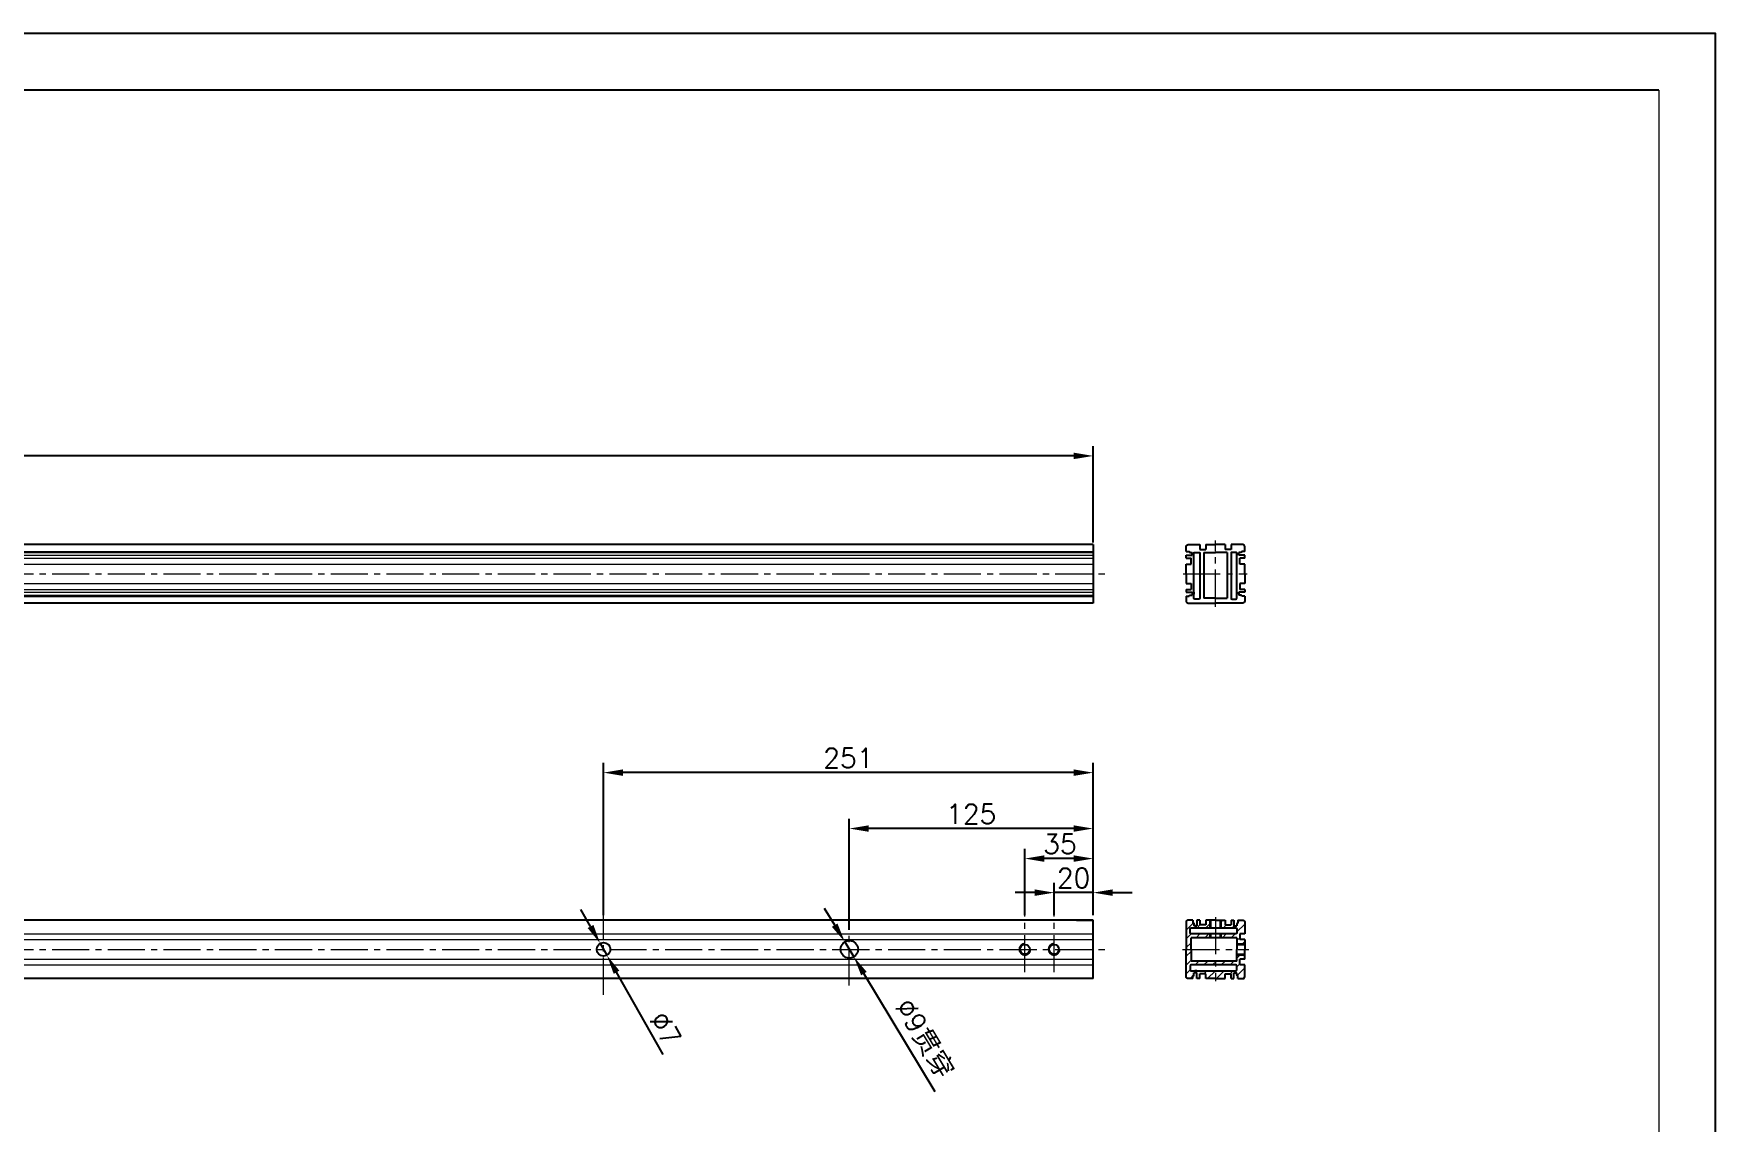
# Model space of a CAD drawing. Header units: millimetres. Extents: x -30327 to 34858, y 4015 to 75103.
# Drawn here: x 27188 to 28050, y 60723 to 61281 of the extents above; entities that cross this region are included whole.
import ezdxf

# ---------------------------------------------------------------- set-up
doc = ezdxf.new("R2010")
doc.units = ezdxf.units.MM
doc.linetypes.add('CENTER2', pattern=[28.575, 19.05, -3.175, 3.175, -3.175])
doc.layers.add('A-TITLEBLOCK', color=7, linetype='Continuous', lineweight=18)
doc.layers.add('cen', color=1, linetype='CENTER2', lineweight=9)
for name, color, linetype in [('print', 30, 'Continuous'), ('red', 1, 'CENTER2'), ('yellow', 2, 'Continuous')]:
    doc.layers.add(name, color=color, linetype=linetype)
doc.styles.add('GB', font='GBENOR.SHX', dxfattribs={"bigfont": 'gbcbig.shx'})
doc.styles.get("Standard").update_dxf_attribs({"font": 'txt', "bigfont": 'gbcbig.shx'})
doc.dimstyles.new('1-4', dxfattribs={"dimscale": 4, "dimtxt": 2.5, "dimasz": 2.5, "dimexe": 1.25, "dimexo": 0.625, "dimtad": 1, "dimdsep": 46, "dimtxsty": 'Standard', "dimcen": 2.5, "dimadec": 0, "dimazin": 0, "dimtfac": 1, "dimtmove": 0, "dimatfit": 3, "dimfxl": 0, "dimarcsym": 0})

# ---------------------------------------------------------------- blocks, each defined once
blk = doc.blocks.new('*D633')
at = {"layer": 'Defpoints', "color": 0, "transparency": 16777216}
for p in [(27604.1, 60815.54), (27608.75, 60807.83)]:
    blk.add_point(p, dxfattribs=at)
at = {"layer": 'yellow', "color": 0, "lineweight": -2, "transparency": 16777216}
for p, q in [((27598.93, 60824.1), (27593.77, 60832.66)), ((27604.1, 60815.54), (27608.75, 60807.83)), ((27650.51, 60738.57), (27613.91, 60799.27))]:
    blk.add_line(p, q, dxfattribs=at)
at = {"layer": 'yellow', "color": 0, "transparency": 16777216}
for points in [[(27600.36, 60824.96), (27597.51, 60823.24), (27604.1, 60815.54)], [(27615.34, 60800.13), (27612.48, 60798.4), (27608.75, 60807.83)]]:
    blk.add_solid(points, dxfattribs=at)
at = {"layer": 'yellow', "color": 0, "lineweight": 9, "transparency": 16777216, "insert": (27644.82, 60765.69), "char_height": 10, "attachment_point": 5, "rotation": 301.08723}
blk.add_mtext('∅9{\\fSimSun|b0|i0|c134|p2;贯穿}', dxfattribs=at)
blk = doc.blocks.new('*D634')
at = {"layer": 'Defpoints', "color": 0, "transparency": 16777216}
for p in [(27711.42, 60840.77), (27711.42, 60826.68), (27731.42, 60826.68)]:
    blk.add_point(p, dxfattribs=at)
at = {"layer": 'yellow', "color": 0, "lineweight": -2, "transparency": 16777216}
for p, q in [((27711.42, 60829.18), (27711.42, 60845.77)), ((27731.42, 60829.18), (27731.42, 60845.77)), ((27701.42, 60840.77), (27691.42, 60840.77)), ((27731.42, 60840.77), (27711.42, 60840.77)), ((27741.42, 60840.77), (27751.42, 60840.77))]:
    blk.add_line(p, q, dxfattribs=at)
at = {"layer": 'yellow', "color": 0, "transparency": 16777216}
for points in [[(27701.42, 60842.44), (27701.42, 60839.11), (27711.42, 60840.77)], [(27741.42, 60842.44), (27741.42, 60839.11), (27731.42, 60840.77)]]:
    blk.add_solid(points, dxfattribs=at)
at = {"layer": 'yellow', "color": 0, "lineweight": 9, "transparency": 16777216, "insert": (27721.42, 60848.27), "char_height": 10, "attachment_point": 5}
blk.add_mtext('20', dxfattribs=at)
blk = doc.blocks.new('*D635')
at = {"layer": 'Defpoints', "color": 0, "transparency": 16777216}
for p in [(27606.42, 60873.64), (27731.42, 60826.68), (27606.42, 60819.15)]:
    blk.add_point(p, dxfattribs=at)
at = {"layer": 'yellow', "color": 0, "lineweight": -2, "transparency": 16777216}
for p, q in [((27606.42, 60821.65), (27606.42, 60878.64)), ((27721.42, 60873.64), (27616.42, 60873.64)), ((27731.42, 60829.18), (27731.42, 60878.64))]:
    blk.add_line(p, q, dxfattribs=at)
at = {"layer": 'yellow', "color": 0, "transparency": 16777216}
for points in [[(27616.42, 60875.31), (27616.42, 60871.98), (27606.42, 60873.64)], [(27721.42, 60875.31), (27721.42, 60871.98), (27731.42, 60873.64)]]:
    blk.add_solid(points, dxfattribs=at)
at = {"layer": 'yellow', "color": 0, "lineweight": 9, "transparency": 16777216, "insert": (27668.92, 60881.14), "char_height": 10, "attachment_point": 5}
blk.add_mtext('125', dxfattribs=at)
blk = doc.blocks.new('*D636')
at = {"layer": 'Defpoints', "color": 0, "transparency": 16777216}
for p in [(26572.42, 61064.75), (26572.42, 61019.29), (27731.42, 61017.79)]:
    blk.add_point(p, dxfattribs=at)
at = {"layer": 'yellow', "color": 0, "lineweight": -2, "transparency": 16777216}
for p, q in [((26572.42, 61021.79), (26572.42, 61069.75)), ((27721.42, 61064.75), (26582.42, 61064.75)), ((27731.42, 61020.29), (27731.42, 61069.75))]:
    blk.add_line(p, q, dxfattribs=at)
at = {"layer": 'yellow', "color": 0, "transparency": 16777216}
for points in [[(26582.42, 61066.42), (26582.42, 61063.09), (26572.42, 61064.75)], [(27721.42, 61066.42), (27721.42, 61063.09), (27731.42, 61064.75)]]:
    blk.add_solid(points, dxfattribs=at)
at = {"layer": 'yellow', "color": 0, "lineweight": 9, "transparency": 16777216, "insert": (27080.92, 61072.25), "char_height": 10, "attachment_point": 5}
blk.add_mtext('1159', dxfattribs=at)
blk = doc.blocks.new('*D649')
at = {"layer": 'Defpoints', "color": 0, "transparency": 16777216}
for p in [(27696.42, 60858.24), (27696.42, 60826.68), (27731.42, 60826.68)]:
    blk.add_point(p, dxfattribs=at)
at = {"layer": 'yellow', "color": 0, "lineweight": -2, "transparency": 16777216}
for p, q in [((27696.42, 60829.18), (27696.42, 60863.24)), ((27731.42, 60829.18), (27731.42, 60863.24)), ((27721.42, 60858.24), (27706.42, 60858.24))]:
    blk.add_line(p, q, dxfattribs=at)
at = {"layer": 'yellow', "color": 0, "transparency": 16777216}
for points in [[(27706.42, 60859.91), (27706.42, 60856.57), (27696.42, 60858.24)], [(27721.42, 60859.91), (27721.42, 60856.57), (27731.42, 60858.24)]]:
    blk.add_solid(points, dxfattribs=at)
at = {"layer": 'yellow', "color": 0, "lineweight": 9, "transparency": 16777216, "insert": (27714.42, 60865.74), "char_height": 10, "attachment_point": 5}
blk.add_mtext('35', dxfattribs=at)
blk = doc.blocks.new('*D651')
at = {"layer": 'Defpoints', "color": 0, "transparency": 16777216}
for p in [(27480.42, 60902.31), (27480.42, 60826.68), (27731.42, 60826.68)]:
    blk.add_point(p, dxfattribs=at)
at = {"layer": 'yellow', "color": 0, "lineweight": -2, "transparency": 16777216}
for p, q in [((27480.42, 60829.18), (27480.42, 60907.31)), ((27731.42, 60829.18), (27731.42, 60907.31)), ((27721.42, 60902.31), (27490.42, 60902.31))]:
    blk.add_line(p, q, dxfattribs=at)
at = {"layer": 'yellow', "color": 0, "transparency": 16777216}
for points in [[(27490.42, 60903.98), (27490.42, 60900.65), (27480.42, 60902.31)], [(27721.42, 60903.98), (27721.42, 60900.65), (27731.42, 60902.31)]]:
    blk.add_solid(points, dxfattribs=at)
at = {"layer": 'yellow', "color": 0, "lineweight": 9, "transparency": 16777216, "insert": (27605.92, 60909.81), "char_height": 10, "attachment_point": 5}
blk.add_mtext('251', dxfattribs=at)
blk = doc.blocks.new('*D653')
at = {"layer": 'Defpoints', "color": 0, "transparency": 16777216}
for p in [(27478.7, 60814.73), (27482.15, 60808.64)]:
    blk.add_point(p, dxfattribs=at)
at = {"layer": 'yellow', "color": 0, "lineweight": -2, "transparency": 16777216}
for p, q in [((27473.77, 60823.43), (27468.84, 60832.13)), ((27478.7, 60814.73), (27482.15, 60808.64)), ((27510.92, 60757.83), (27487.07, 60799.94))]:
    blk.add_line(p, q, dxfattribs=at)
at = {"layer": 'yellow', "color": 0, "transparency": 16777216}
for points in [[(27475.22, 60824.25), (27472.32, 60822.61), (27478.7, 60814.73)], [(27488.52, 60800.76), (27485.62, 60799.11), (27482.15, 60808.64)]]:
    blk.add_solid(points, dxfattribs=at)
at = {"layer": 'yellow', "color": 0, "lineweight": 9, "transparency": 16777216, "insert": (27512.11, 60770.95), "char_height": 10, "attachment_point": 5, "rotation": 299.5252}
blk.add_mtext('%%C7', dxfattribs=at)
blk = doc.blocks.new('DT-A2-TITLE')
for p, q in [((594, 420), (0, 420)), ((594, 0), (594, 420)), ((584, 410), (10, 410))]:
    blk.add_line(p, q)
at = {"layer": 'A-TITLEBLOCK', "color": 7}
for p, q in [((584, 410), (584, 10)), ((594, 0), (594, 297))]:
    blk.add_line(p, q, dxfattribs=at)
at = {"style": 'GB'}
for tag, p, height in [('#设计', (451.96, 38.52), 3.5), ('#品名', (523.32, 37.95), 3.5), ('#审核', (451.99, 28.1), 3.5), ('#图号', (526.67, 27.2), 3.5), ('#数量', (520.33, 14.51), 3.5), ('#版本', (552.92, 14.47), 3.5), ('#材料说明', (442.15, 13.59), 3)]:
    blk.add_attdef(tag, p, '', height=height, dxfattribs=at)

msp = doc.modelspace()

# ---------------------------------------------------------------- hatches: boundary and pattern name
at = {"layer": 'yellow', "lineweight": 9}
h = msp.add_hatch(dxfattribs=at)
h.set_pattern_fill('ANSI31', color=256, style=0)
h.set_pattern_definition([(45, (26939.6784, 60022.5523), (-2.245064, 2.245064), [])])
h.paths.add_polyline_path([(27806.6239, 60819.6829), (27809.1239, 60819.6829), (27809.1239, 60825.6829, 0.41421356), (27808.1239, 60826.6829), (27805.6239, 60826.6829), (27805.6239, 60825.1829, 0.41421356), (27805.1239, 60824.6829), (27805.1239, 60824.1829), (27805.1239, 60823.6829), (27803.6239, 60823.6829), (27803.6239, 60826.6829), (27802.1239, 60826.6829), (27802.1239, 60824.1829), (27799.1239, 60824.1829), (27799.1239, 60826.6829), (27797.1239, 60826.6829), (27797.1239, 60822.6829), (27804.6239, 60822.6829, -0.41421356), (27805.1239, 60822.1829), (27805.1239, 60820.1829, -0.41421356), (27804.6239, 60819.6829), (27797.1239, 60819.6829), (27797.1239, 60817.6829), (27805.1239, 60817.6829), (27805.1239, 60816.6829), (27805.1239, 60814.6829), (27809.1239, 60814.6829), (27809.1239, 60816.6829), (27806.6239, 60816.6829)])
h.paths.add_polyline_path([(27791.1239, 60819.6829), (27781.6239, 60819.6829, -0.41421356), (27781.1239, 60820.1829), (27781.1239, 60822.1829, -0.41421356), (27781.6239, 60822.6829), (27791.1239, 60822.6829), (27791.1239, 60826.6829), (27789.1239, 60826.6829), (27789.1239, 60824.1829), (27786.1239, 60824.1829), (27786.1239, 60826.6829), (27784.6239, 60826.6829), (27784.6239, 60823.6829), (27783.1239, 60823.6829), (27783.1239, 60824.1829), (27783.1239, 60824.6829, 0.41421356), (27782.6239, 60825.1829), (27782.6239, 60826.6829), (27780.1239, 60826.6829, 0.41421356), (27779.1239, 60825.6829), (27779.1239, 60811.6829), (27781.6239, 60811.6829), (27781.6239, 60817.6829), (27791.1239, 60817.6829)])
h.paths.add_polyline_path([(27794.1239, 60805.6829), (27781.6239, 60805.6829), (27781.6239, 60811.6829), (27779.1239, 60811.6829), (27779.1239, 60797.6829, 0.41421356), (27780.1239, 60796.6829), (27782.6239, 60796.6829), (27782.6239, 60798.1829, 0.41421356), (27783.1239, 60798.6829), (27783.1239, 60799.1829), (27783.1239, 60799.6829), (27784.6239, 60799.6829), (27784.6239, 60796.6829), (27786.1239, 60796.6829), (27786.1239, 60799.1829), (27789.1239, 60799.1829), (27789.1239, 60796.6829), (27794.1239, 60796.6829), (27794.1239, 60800.6829), (27781.6239, 60800.6829, -0.41421356), (27781.1239, 60801.1829), (27781.1239, 60803.1829, -0.41421356), (27781.6239, 60803.6829), (27794.1239, 60803.6829)])
h.paths.add_polyline_path([(27806.6239, 60806.6829), (27809.1239, 60806.6829), (27809.1239, 60808.6829), (27805.1239, 60808.6829), (27805.1239, 60806.6829), (27805.1239, 60805.6829), (27794.1239, 60805.6829), (27794.1239, 60803.6829), (27804.6239, 60803.6829, -0.41421356), (27805.1239, 60803.1829), (27805.1239, 60801.1829, -0.41421356), (27804.6239, 60800.6829), (27803.6239, 60800.6829), (27794.1239, 60800.6829), (27794.1239, 60796.6829), (27799.1239, 60796.6829), (27799.1239, 60799.1829), (27802.1239, 60799.1829), (27802.1239, 60796.6829), (27803.6239, 60796.6829), (27803.6239, 60799.6829), (27805.1239, 60799.6829), (27805.1239, 60799.1829), (27805.1239, 60798.6829, 0.41421356), (27805.6239, 60798.1829), (27805.6239, 60796.6829), (27808.1239, 60796.6829, 0.41421356), (27809.1239, 60797.6829), (27809.1239, 60803.6829), (27806.6239, 60803.6829)])
h.paths.add_polyline_path([(27809.1239, 60809.1829), (27805.1239, 60809.1829), (27805.1239, 60808.6829), (27809.1239, 60808.6829)])
h.paths.add_polyline_path([(27809.1239, 60814.6829), (27805.1239, 60814.6829), (27805.1239, 60814.1829), (27809.1239, 60814.1829)])
h.paths.add_polyline_path([(27797.1239, 60819.6829), (27796.6239, 60819.6829), (27796.6239, 60817.6829), (27797.1239, 60817.6829)])
h.paths.add_polyline_path([(27791.6239, 60819.6829), (27791.1239, 60819.6829), (27791.1239, 60817.6829), (27791.6239, 60817.6829)])
h.paths.add_polyline_path([(27791.6239, 60826.6829), (27791.1239, 60826.6829), (27791.1239, 60822.6829), (27791.6239, 60822.6829)])
h.paths.add_polyline_path([(27797.1239, 60826.6829), (27796.6239, 60826.6829), (27796.6239, 60822.6829), (27797.1239, 60822.6829)])

# ---------------------------------------------------------------- linework, layer by layer
for p, q in [((27731.4217, 61019.2942), (26572.4217, 61019.2942)), ((27731.4217, 61019.2942), (27731.4217, 60989.2942)), ((27731.4217, 61019.2942), (27731.4217, 60989.2942)), ((27789.1239, 61019.2942), (27794.1239, 61019.2942)), ((27799.1239, 61019.2942), (27794.1239, 61019.2942)), ((27779.1239, 61015.7942), (27780.6239, 61015.7942)), ((27779.1239, 61013.7942), (27782.1239, 61013.7942)), ((27779.1239, 61012.2942), (27779.1239, 61013.7942)), ((27779.1239, 61012.2942), (27781.6239, 61012.2942)), ((27781.6239, 61015.2942), (27782.1239, 61015.2942)), ((27781.6239, 61009.2942), (27781.6239, 61012.2942)), ((27782.1239, 61013.7942), (27782.1239, 61015.2942)), ((27783.1239, 61013.7942), (27783.1239, 61014.7942)), ((27786.1239, 61016.7942), (27789.1239, 61016.7942)), ((27788.1239, 61015.2942), (27789.1239, 61015.2942)), ((27789.1239, 61015.2942), (27794.1239, 61015.2942)), ((27799.1239, 61015.2942), (27794.1239, 61015.2942)), ((27802.1239, 61016.7942), (27799.1239, 61016.7942)), ((27800.1239, 61015.2942), (27799.1239, 61015.2942)), ((27805.1239, 61013.7942), (27805.1239, 61014.7942)), ((27806.6239, 61015.2942), (27806.1239, 61015.2942)), ((27806.1239, 61013.7942), (27806.1239, 61015.2942)), ((27809.1239, 61013.7942), (27806.1239, 61013.7942)), ((27809.1239, 61012.2942), (27806.6239, 61012.2942)), ((27806.6239, 61009.2942), (27806.6239, 61012.2942)), ((27809.1239, 61015.7942), (27807.6239, 61015.7942)), ((27809.1239, 61012.2942), (27809.1239, 61013.7942)), ((27779.1239, 61004.2942), (27779.1239, 61009.2942)), ((27779.1239, 61009.2942), (27781.6239, 61009.2942)), ((27779.1239, 61004.2942), (27779.1239, 60999.2942)), ((27809.1239, 61009.2942), (27806.6239, 61009.2942)), ((27809.1239, 61004.2942), (27809.1239, 61009.2942)), ((27809.1239, 61004.2942), (27809.1239, 60999.2942)), ((27779.1239, 60999.2942), (27781.6239, 60999.2942)), ((27779.1239, 60996.2942), (27781.6239, 60996.2942)), ((27779.1239, 60996.2942), (27779.1239, 60994.7942)), ((27779.1239, 60994.7942), (27782.1239, 60994.7942)), ((27779.1239, 60992.7942), (27780.6239, 60992.7942)), ((27781.6239, 60999.2942), (27781.6239, 60996.2942)), ((27781.6239, 60993.2942), (27782.1239, 60993.2942)), ((27782.1239, 60994.7942), (27782.1239, 60993.2942)), ((27783.1239, 60994.7942), (27783.1239, 60993.7942)), ((27805.1239, 60994.7942), (27805.1239, 60993.7942)), ((27809.1239, 60994.7942), (27806.1239, 60994.7942)), ((27806.1239, 60994.7942), (27806.1239, 60993.2942)), ((27806.6239, 60993.2942), (27806.1239, 60993.2942)), ((27806.6239, 60999.2942), (27806.6239, 60996.2942)), ((27809.1239, 60999.2942), (27806.6239, 60999.2942)), ((27809.1239, 60996.2942), (27806.6239, 60996.2942)), ((27809.1239, 60992.7942), (27807.6239, 60992.7942)), ((27809.1239, 60996.2942), (27809.1239, 60994.7942)), ((27731.4217, 60989.2942), (26572.4217, 60989.2942)), ((27794.1239, 60991.7942), (27788.1239, 60991.7942)), ((27794.1239, 60991.7942), (27800.1239, 60991.7942)), ((27731.4217, 60826.6829), (26572.4217, 60826.6829)), ((27722.9364, 60826.6829), (27731.4217, 60826.6829)), ((27731.4217, 60796.6829), (27731.4217, 60826.6829)), ((27731.4217, 60796.6829), (27731.4217, 60826.6829)), ((27782.6239, 60826.6829), (27782.6239, 60825.1829)), ((27783.1239, 60824.1829), (27783.1239, 60823.6829)), ((27784.6239, 60823.6829), (27783.1239, 60823.6829)), ((27784.6239, 60822.6829), (27783.6239, 60822.6829)), ((27786.1239, 60826.6829), (27784.6239, 60826.6829)), ((27784.6239, 60826.6829), (27784.6239, 60823.6829)), ((27786.1239, 60826.6829), (27786.1239, 60824.1829)), ((27789.1239, 60824.1829), (27786.1239, 60824.1829)), ((27794.1239, 60826.6829), (27789.1239, 60826.6829)), ((27789.1239, 60826.6829), (27789.1239, 60824.1829)), ((27791.6239, 60826.6829), (27791.6239, 60822.6829)), ((27794.1239, 60826.6829), (27799.1239, 60826.6829)), ((27796.6239, 60826.6829), (27796.6239, 60822.6829)), ((27799.1239, 60826.6829), (27799.1239, 60824.1829)), ((27799.1239, 60824.1829), (27802.1239, 60824.1829)), ((27802.1239, 60826.6829), (27802.1239, 60824.1829)), ((27802.1239, 60826.6829), (27803.6239, 60826.6829)), ((27803.6239, 60826.6829), (27803.6239, 60823.6829)), ((27803.6239, 60823.6829), (27805.1239, 60823.6829)), ((27803.6239, 60822.6829), (27804.6239, 60822.6829)), ((27805.1239, 60824.1829), (27805.1239, 60823.6829)), ((27805.6239, 60826.6829), (27805.6239, 60825.1829)), ((27781.6239, 60811.6829), (27781.6239, 60817.6829)), ((27781.6239, 60811.6829), (27781.6239, 60805.6829)), ((27791.6239, 60819.6829), (27791.6239, 60817.6829)), ((27796.6239, 60819.6829), (27796.6239, 60817.6829)), ((27805.1239, 60817.6829), (27805.1239, 60816.6829)), ((27805.1239, 60816.6829), (27805.1239, 60811.6829)), ((27805.1239, 60814.1829), (27809.1239, 60814.1829)), ((27805.1239, 60806.6829), (27805.1239, 60811.6829)), ((27806.6239, 60819.6829), (27806.6239, 60816.6829)), ((27809.1239, 60816.6829), (27809.1239, 60811.6829)), ((27809.1239, 60806.6829), (27809.1239, 60811.6829)), ((27805.1239, 60809.1829), (27809.1239, 60809.1829)), ((27805.1239, 60805.6829), (27805.1239, 60806.6829)), ((27806.6239, 60803.6829), (27806.6239, 60806.6829)), ((27731.4217, 60796.6829), (26572.4217, 60796.6829)), ((27782.6239, 60796.6829), (27782.6239, 60798.1829)), ((27783.1239, 60799.1829), (27783.1239, 60799.6829)), ((27784.6239, 60799.6829), (27783.1239, 60799.6829)), ((27784.6239, 60800.6829), (27783.6239, 60800.6829)), ((27784.6239, 60796.6829), (27784.6239, 60799.6829)), ((27786.1239, 60796.6829), (27784.6239, 60796.6829)), ((27786.1239, 60796.6829), (27786.1239, 60799.1829)), ((27789.1239, 60799.1829), (27786.1239, 60799.1829)), ((27789.1239, 60796.6829), (27789.1239, 60799.1829)), ((27794.1239, 60796.6829), (27789.1239, 60796.6829)), ((27794.1239, 60796.6829), (27799.1239, 60796.6829)), ((27799.1239, 60796.6829), (27799.1239, 60799.1829)), ((27799.1239, 60799.1829), (27802.1239, 60799.1829)), ((27802.1239, 60796.6829), (27802.1239, 60799.1829)), ((27802.1239, 60796.6829), (27803.6239, 60796.6829)), ((27803.6239, 60800.6829), (27804.6239, 60800.6829)), ((27803.6239, 60796.6829), (27803.6239, 60799.6829)), ((27803.6239, 60799.6829), (27805.1239, 60799.6829)), ((27805.1239, 60799.1829), (27805.1239, 60799.6829)), ((27805.6239, 60796.6829), (27805.6239, 60798.1829))]:
    msp.add_line(p, q)
at = {"lineweight": 9}
for p, q in [((26572.4217, 61015.7942), (27731.4217, 61015.7942)), ((26572.4217, 61015.2942), (27731.4217, 61015.2942)), ((26572.4217, 61013.7942), (27731.4217, 61013.7942)), ((26572.4217, 61012.2942), (27731.4217, 61012.2942)), ((26572.4217, 61009.2942), (27731.4217, 61009.2942)), ((26572.4217, 60999.2942), (27731.4217, 60999.2942)), ((26572.4217, 60996.2942), (27731.4217, 60996.2942)), ((26572.4217, 60994.7942), (27731.4217, 60994.7942)), ((26572.4217, 60993.2942), (27731.4217, 60993.2942)), ((26572.4217, 60992.6524), (27731.4217, 60992.6524)), ((26572.4217, 60819.6829), (27731.4217, 60819.6829)), ((26572.4217, 60816.6829), (27731.4217, 60816.6829)), ((26572.4217, 60806.6829), (27731.4217, 60806.6829)), ((26572.4217, 60803.6829), (27731.4217, 60803.6829))]:
    msp.add_line(p, q, dxfattribs=at)
for points in [[(27779.1239, 61015.7942), (27779.1239, 61018.2942, -0.41421356), (27780.1239, 61019.2942), (27786.1239, 61019.2942)], [(27809.1239, 61015.7942), (27809.1239, 61018.2942, 0.41421356), (27808.1239, 61019.2942), (27802.1239, 61019.2942)], [(27780.6239, 61015.7942), (27780.6239, 61015.7942, 0.41421356), (27781.1239, 61015.2942), (27781.6239, 61015.2942)], [(27807.6239, 61015.7942), (27807.6239, 61015.7942, -0.41421356), (27807.1239, 61015.2942), (27806.6239, 61015.2942)], [(27779.1239, 60992.7942), (27779.1239, 60990.2942, 0.41421356), (27780.1239, 60989.2942), (27794.1239, 60989.2942)], [(27780.6239, 60992.7942), (27780.6239, 60992.7942, -0.41421356), (27781.1239, 60993.2942), (27781.6239, 60993.2942)], [(27809.1239, 60992.7942), (27809.1239, 60990.2942, -0.41421356), (27808.1239, 60989.2942), (27794.1239, 60989.2942)], [(27807.6239, 60992.7942), (27807.6239, 60992.7942, 0.41421356), (27807.1239, 60993.2942), (27806.6239, 60993.2942)], [(27782.6239, 60826.6829), (27780.1239, 60826.6829, 0.41421356), (27779.1239, 60825.6829), (27779.1239, 60811.6829)], [(27782.6239, 60825.1829), (27782.6239, 60825.1829, -0.41421356), (27783.1239, 60824.6829), (27783.1239, 60824.1829)], [(27805.6239, 60825.1829), (27805.6239, 60825.1829, 0.41421356), (27805.1239, 60824.6829), (27805.1239, 60824.1829)], [(27805.6239, 60826.6829), (27808.1239, 60826.6829, -0.41421356), (27809.1239, 60825.6829), (27809.1239, 60819.6829)], [(27782.6239, 60796.6829), (27780.1239, 60796.6829, -0.41421356), (27779.1239, 60797.6829), (27779.1239, 60811.6829)], [(27805.6239, 60796.6829), (27808.1239, 60796.6829, 0.41421356), (27809.1239, 60797.6829), (27809.1239, 60803.6829)], [(27782.6239, 60798.1829), (27782.6239, 60798.1829, 0.41421356), (27783.1239, 60798.6829), (27783.1239, 60799.1829)], [(27805.6239, 60798.1829), (27805.6239, 60798.1829, -0.41421356), (27805.1239, 60798.6829), (27805.1239, 60799.1829)]]:
    msp.add_lwpolyline(points, format="xyb")
for points in [[(27786.1239, 61019.2942), (27786.1239, 61016.7942)], [(27789.1239, 61019.2942), (27789.1239, 61016.7942)], [(27799.1239, 61019.2942), (27799.1239, 61016.7942)], [(27802.1239, 61019.2942), (27802.1239, 61016.7942)], [(27788.1239, 61015.2942), (27788.1239, 60991.7942)], [(27800.1239, 61015.2942), (27800.1239, 60991.7942)], [(27805.1239, 60817.6829), (27781.6239, 60817.6829)], [(27809.1239, 60819.6829), (27806.6239, 60819.6829)], [(27809.1239, 60816.6829), (27806.6239, 60816.6829)], [(27805.1239, 60805.6829), (27781.6239, 60805.6829)], [(27809.1239, 60806.6829), (27806.6239, 60806.6829)], [(27809.1239, 60803.6829), (27806.6239, 60803.6829)]]:
    msp.add_lwpolyline(points)
for points in [[(27783.1239, 60991.7942), (27783.1239, 61014.7942, -0.41421356), (27783.6239, 61015.2942), (27785.6239, 61015.2942, -0.41421356), (27786.1239, 61014.7942), (27786.1239, 60991.7942, -0.41421356), (27785.6239, 60991.2942), (27783.6239, 60991.2942, -0.41421356)], [(27805.1239, 60991.7942), (27805.1239, 61014.7942, 0.41421356), (27804.6239, 61015.2942), (27802.6239, 61015.2942, 0.41421356), (27802.1239, 61014.7942), (27802.1239, 60991.7942, 0.41421356), (27802.6239, 60991.2942), (27804.6239, 60991.2942, 0.41421356)], [(27781.6239, 60822.6829), (27804.6239, 60822.6829, -0.41421356), (27805.1239, 60822.1829), (27805.1239, 60820.1829, -0.41421356), (27804.6239, 60819.6829), (27781.6239, 60819.6829, -0.41421356), (27781.1239, 60820.1829), (27781.1239, 60822.1829, -0.41421356)], [(27781.6239, 60800.6829), (27804.6239, 60800.6829, 0.41421356), (27805.1239, 60801.1829), (27805.1239, 60803.1829, 0.41421356), (27804.6239, 60803.6829), (27781.6239, 60803.6829, 0.41421356), (27781.1239, 60803.1829), (27781.1239, 60801.1829, 0.41421356)]]:
    msp.add_lwpolyline(points, format="xyb", close=True)
for centre, radius in [((27480.4217, 60811.6829), 3.5), ((27606.4217, 60811.6829), 4.5), ((27696.4217, 60811.6829), 2.5), ((27711.4217, 60811.6829), 2.5)]:
    msp.add_circle(centre, radius)
at = {"layer": 'cen', "lineweight": 9}
for p, q in [((27791.1239, 60826.6829), (27791.1239, 60822.6829)), ((27797.1239, 60826.6829), (27797.1239, 60822.6829)), ((27791.1239, 60819.6829), (27791.1239, 60817.6829)), ((27797.1239, 60819.6829), (27797.1239, 60817.6829)), ((27805.1239, 60814.6829), (27809.1239, 60814.6829)), ((27805.1239, 60808.6829), (27809.1239, 60808.6829))]:
    msp.add_line(p, q, dxfattribs=at)
for centre in [(27696.4217, 60811.6829), (27711.4217, 60811.6829)]:
    msp.add_arc(centre, 3, 90, 0, dxfattribs=at)
at = {"layer": 'print'}
msp.add_lwpolyline([(26326.0323, 60062.0396), (28050.4381, 60062.0396), (28050.4381, 61281.3164), (26326.0323, 61281.3164)], close=True, dxfattribs=at)
at = {"layer": 'red', "lineweight": 9}
for p, q in [((27794.1239, 60987.397), (27794.1239, 61021.3779)), ((26569.0091, 61004.2942), (27740.0891, 61004.2942)), ((27777.5516, 61004.2942), (27810.4505, 61004.2942)), ((27480.4217, 60788.386), (27480.4217, 60833.482)), ((27696.4217, 60799.975), (27696.4217, 60833.1017)), ((27711.4217, 60799.975), (27711.4217, 60833.1017)), ((27794.1239, 60828.2552), (27794.1239, 60795.3563)), ((26569.0091, 60811.6829), (27740.0891, 60811.6829)), ((27606.4217, 60793.2156), (27606.4217, 60819.1506)), ((27777.2266, 60811.6829), (27811.2076, 60811.6829))]:
    msp.add_line(p, q, dxfattribs=at)

# ---------------------------------------------------------------- block references
at = {"xscale": 2.90304, "yscale": 2.90304, "zscale": 2.90304}
msp.add_blockref('DT-A2-TITLE', (26326.0323, 60062.0396), dxfattribs=at)

# ---------------------------------------------------------------- dimensions: what is measured, and where the dimension line sits
at = {"layer": 'yellow', "lineweight": 9}
for base, p1, p2, picture, middle in [((26572.4217, 61064.7519), (27731.4217, 61017.7942), (26572.4217, 61019.2942), '*D636', (27080.9217, 61064.7519)), ((27606.4217, 60873.6447), (27731.4217, 60826.6829), (27606.4217, 60819.1506), '*D635', (27668.9217, 60873.6447)), ((27696.4217, 60858.2395), (27731.4217, 60826.6829), (27696.4217, 60826.6829), '*D649', (27714.4217, 60858.2395)), ((27711.4217, 60840.7743), (27731.4217, 60826.6829), (27711.4217, 60826.6829), '*D634', (27721.4217, 60840.7743))]:
    dim = msp.add_linear_dim(base=base, p1=p1, p2=p2, angle=180, dimstyle='1-4', dxfattribs=at)
    dim.commit()
    dim.dimension.update_dxf_attribs({"geometry": picture, "text_midpoint": middle, "dimtype": 160})
dim = msp.add_linear_dim(base=(27480.4217, 60902.3127), p1=(27731.4217, 60826.6829), p2=(27480.4217, 60826.6829), dimstyle='1-4', dxfattribs=at)
dim.commit()
dim.dimension.update_dxf_attribs({"geometry": '*D651', "text_midpoint": (27605.9217, 60902.3127), "dimtype": 160})
for p1, p2, text, picture, middle in [((27478.6969, 60814.7284), (27482.1465, 60808.6374), '%%C7', '*D653', (27505.5821, 60767.2577)), ((27604.0982, 60815.5366), (27608.7452, 60807.8292), '<>{\\fSimSun|b0|i0|c134|p2;贯穿}', '*D633', (27636.9954, 60760.9748))]:
    dim = msp.add_diameter_dim_2p(p1=p1, p2=p2, text=text, dimstyle='1-4', dxfattribs=at)
    dim.commit()
    dim.dimension.update_dxf_attribs({"geometry": picture, "text_midpoint": middle, "dimtype": 163})

doc.saveas('drawing.dxf')
